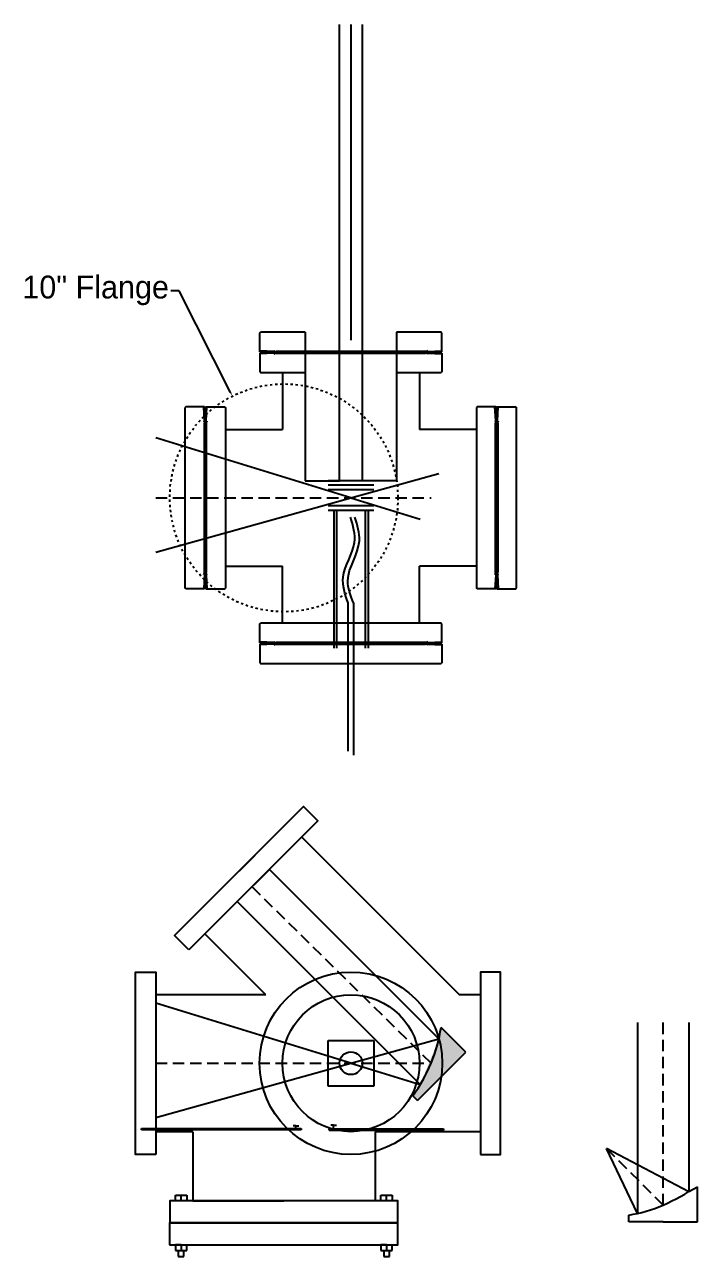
# Model space of a CAD drawing. Header units: inches. Extents: x -25 to 257, y -83 to 99.
# Drawn here: x -25.5 to 4, y -1.7 to 52.3 of the extents above; entities that cross this region are included whole.
import ezdxf
from ezdxf import colors
from ezdxf.entities.mleader import LeaderData, LeaderLine
from ezdxf.math import Vec2, Vec3

# ---------------------------------------------------------------- set-up
doc = ezdxf.new("R2010")
doc.units = ezdxf.units.IN
doc.header["$MEASUREMENT"] = 0
doc.linetypes.add('DASHED', pattern=[0.75, 0.5, -0.25])
doc.linetypes.add('DOT2', pattern=[0.125, 0, -0.125])
doc.layers.add('3INCH', color=92, linetype='Continuous')

# ---------------------------------------------------------------- blocks, each defined once
blk = doc.blocks.new('slit01-1')
h = blk.add_hatch()
h.set_pattern_fill('ANSI31', color=256, style=0)
h.paths.add_polyline_path([(70.311, 30.318), (75.311, 30.318), (75.311, 30.268), (70.311, 30.268)])
blk.add_hatch(color=256).paths.add_polyline_path([(70.311, 30.318), (75.311, 30.318), (75.311, 30.268), (70.311, 30.268)])
for p, q in [((70.311, 30.268), (70.311, 30.318)), ((70.311, 30.318), (75.311, 30.318)), ((70.311, 30.268), (75.311, 30.268)), ((75.311, 30.318), (75.311, 30.268))]:
    blk.add_line(p, q)
blk = doc.blocks.new('slit01-2')
blk.add_hatch(color=256).paths.add_polyline_path([(62.511, 30.318), (69.511, 30.318), (69.511, 30.268), (62.511, 30.268)])
for p, q in [((62.511, 30.268), (62.511, 30.318)), ((62.511, 30.318), (69.511, 30.318)), ((69.511, 30.268), (62.511, 30.268)), ((69.511, 30.318), (69.511, 30.268))]:
    blk.add_line(p, q)

msp = doc.modelspace()

# ---------------------------------------------------------------- hatches: boundary and pattern name
h = msp.add_hatch(color=1)
h.set_gradient(color1=(255, 127, 0), color2=(255, 230, 204), one_color=1, tint=0.9, name='HEMISPHERICAL')
edge = h.paths.add_edge_path()
edge.add_arc((-13.88866, 9.3095), 6.72039, 323.480896, 351.432982)
edge.add_line((-7.24325, 8.30839), (-6.1543, 7.21945))
edge.add_line((-6.1543, 7.21945), (-8.27563, 5.09813))
edge.add_line((-8.27563, 5.09813), (-8.48776, 5.31026))
edge = h.paths.add_edge_path(flags=17)
edge.add_arc((-13.88866, 9.3095), 6.72039, 328.490395, 347.083987)

# ---------------------------------------------------------------- linework, layer by layer
for p, q in [((-11.69384, 32.27521), (-11.69384, 52.27521)), ((-11.19384, 52.27521), (-11.19384, 38.43879)), ((-10.69384, 32.27521), (-10.69384, 52.27521)), ((-13.19384, 38.78521), (-13.19384, 32.27521)), ((-9.19384, 38.78521), (-9.19384, 32.27521)), ((-14.19384, 37.02521), (-14.19384, 34.52521)), ((-8.19384, 37.02521), (-8.19384, 34.52521)), ((-16.69384, 34.52521), (-14.19384, 34.52521)), ((-5.69384, 34.52521), (-8.19384, 34.52521)), ((-13.19384, 32.27521), (-11.69384, 32.27521)), ((-10.19384, 32.27521), (-12.19384, 32.27521)), ((-10.19384, 32.07521), (-12.19384, 32.07521)), ((-10.19384, 31.87521), (-12.19384, 31.87521)), ((-9.19384, 32.27521), (-10.69384, 32.27521)), ((-10.19384, 31.17521), (-12.19384, 31.17521)), ((-10.19384, 30.97521), (-12.19384, 30.97521)), ((-11.94384, 30.97521), (-11.94384, 24.93521)), ((-11.81884, 30.97521), (-11.81884, 24.93521)), ((-10.56884, 30.97521), (-10.56884, 24.93521)), ((-10.44384, 30.97521), (-10.44384, 24.93521)), ((-16.69384, 28.52521), (-14.19384, 28.52521)), ((-14.19384, 26.02521), (-14.19384, 28.52521)), ((-5.69384, 28.52521), (-8.19384, 28.52521)), ((-8.19384, 26.02521), (-8.19384, 28.52521)), ((-11.31884, 20.41113), (-11.31884, 26.92252)), ((-11.06884, 20.25021), (-11.06884, 26.89688)), ((-6.1543, 7.21945), (-7.24325, 8.30839)), ((-12.19384, 7.73368), (-10.19384, 7.73368)), ((-12.19384, 5.73368), (-12.19384, 7.73368)), ((-10.19384, 7.73368), (-10.19384, 5.73368)), ((-8.27563, 5.09813), (-6.1543, 7.21945)), ((-10.19384, 5.73368), (-12.19384, 5.73368)), ((-8.27563, 5.09813), (-8.48776, 5.31026)), ((-13.6054, 3.99614), (-13.7304, 3.99614)), ((-13.6054, 3.87114), (-13.6054, 3.99614)), ((-13.6054, 3.99614), (-13.4804, 3.99614)), ((-11.95197, 4.01922), (-12.07697, 4.01922)), ((-11.95197, 3.89422), (-11.95197, 4.01922)), ((-11.95197, 4.01922), (-11.82697, 4.01922)), ((3.9846, -0.22), (3.9846, 1.3202)), ((-18.887, 0.70368), (-18.887, 0.95368)), ((-18.887, 0.95368), (-18.387, 0.95368)), ((-18.637, 0.70368), (-18.637, 0.95368)), ((-18.387, 0.95368), (-18.387, 0.70368)), ((-18.12727, 0.70368), (-14.12727, 0.70368)), ((-9.88384, 0.70368), (-9.88384, 0.95368)), ((-9.88384, 0.95368), (-9.38384, 0.95368)), ((-9.63384, 0.70368), (-9.63384, 0.95368)), ((-9.38384, 0.70368), (-9.63384, 0.70368)), ((-9.38384, 0.95368), (-9.38384, 0.70368)), ((0.9846, -0.22), (0.9846, 0.08)), ((2.4846, -0.22), (0.9846, -0.22)), ((2.4846, -0.22), (3.9846, -0.22)), ((-19.13674, -1.23352), (-18.63674, -1.23352)), ((-18.637, -1.23252), (-18.887, -1.23252)), ((-18.887, -1.23252), (-18.887, -1.48252)), ((-18.887, -1.23252), (-18.387, -1.23252)), ((-18.887, -1.48252), (-18.387, -1.48252)), ((-18.887, -1.48252), (-18.762, -1.48252)), ((-18.762, -1.48252), (-18.762, -1.73252)), ((-18.637, -1.23252), (-18.637, -1.48252)), ((-18.512, -1.73252), (-18.512, -1.48252)), ((-18.387, -1.48252), (-18.387, -1.23252)), ((-10.13384, -1.23352), (-9.63384, -1.23352)), ((-9.63384, -1.23352), (-9.88384, -1.23352)), ((-9.88384, -1.23352), (-9.88384, -1.48352)), ((-9.88384, -1.23352), (-9.38384, -1.23352)), ((-9.88384, -1.48352), (-9.38384, -1.48352)), ((-9.88384, -1.48352), (-9.75884, -1.48352)), ((-9.75884, -1.48352), (-9.75884, -1.73352)), ((-9.63384, -1.23352), (-9.63384, -1.48352)), ((-9.50884, -1.73352), (-9.50884, -1.48352)), ((-9.38384, -1.48352), (-9.38384, -1.23352)), ((-18.762, -1.73252), (-18.512, -1.73252)), ((-9.75884, -1.73352), (-9.50884, -1.73352))]:
    msp.add_line(p, q)
at = {"color": 7, "linetype": 'Continuous'}
for p, q in [((-15.17884, 38.75521), (-15.14884, 38.78521)), ((-15.17884, 37.97523), (-15.17884, 38.75521)), ((-13.19384, 38.78521), (-15.14884, 38.78521)), ((-7.23884, 38.78521), (-9.19384, 38.78521)), ((-7.20884, 38.75521), (-7.23884, 38.78521)), ((-7.20884, 37.97523), (-7.20884, 38.75521)), ((-14.56884, 37.94326), (-15.17884, 37.97523)), ((-14.56884, 37.86716), (-15.17884, 37.83519)), ((-15.17884, 37.83519), (-15.17884, 37.05521)), ((-15.17872, 37.93521), (-15.17872, 37.97522)), ((-15.17872, 37.93521), (-15.14872, 37.90521)), ((-15.14872, 37.90521), (-15.17872, 37.87521)), ((-15.17872, 37.87521), (-15.17872, 37.8352)), ((-15.14872, 37.90521), (-7.23897, 37.90521)), ((-7.23897, 37.90521), (-15.14872, 37.90521)), ((-14.56884, 37.96943), (-14.56884, 37.94326)), ((-14.56884, 37.96943), (-14.46384, 37.93121)), ((-14.56884, 37.84099), (-14.46384, 37.87921)), ((-14.56884, 37.84099), (-14.56884, 37.86716)), ((-14.5687, 37.94325), (-14.5687, 37.90521)), ((-14.5687, 37.86717), (-14.5687, 37.90521)), ((-14.46384, 37.95521), (-14.46384, 37.93121)), ((-14.46384, 37.95521), (-7.92384, 37.95521)), ((-14.46384, 37.93121), (-7.92384, 37.93121)), ((-7.92384, 37.87921), (-14.46384, 37.87921)), ((-14.46384, 37.85521), (-14.46384, 37.87921)), ((-7.92384, 37.85521), (-14.46384, 37.85521)), ((-7.81884, 37.96943), (-7.92384, 37.93121)), ((-7.92384, 37.95521), (-7.92384, 37.93121)), ((-7.92384, 37.85521), (-7.92384, 37.87921)), ((-7.81884, 37.84099), (-7.92384, 37.87921)), ((-7.81899, 37.94325), (-7.81899, 37.90521)), ((-7.81899, 37.86717), (-7.81899, 37.90521)), ((-7.81884, 37.94326), (-7.20884, 37.97523)), ((-7.81884, 37.96943), (-7.81884, 37.94326)), ((-7.81884, 37.84099), (-7.81884, 37.86716)), ((-7.81884, 37.86716), (-7.20884, 37.83519)), ((-7.23897, 37.90521), (-7.20897, 37.93521)), ((-7.20897, 37.87521), (-7.23897, 37.90521)), ((-7.20897, 37.93521), (-7.20897, 37.97522)), ((-7.20897, 37.87521), (-7.20897, 37.8352)), ((-7.20884, 37.83519), (-7.20884, 37.05521)), ((-15.17884, 37.05521), (-15.14884, 37.02521)), ((-15.14884, 37.02521), (-13.19384, 37.02521)), ((-9.19384, 37.02521), (-7.23884, 37.02521)), ((-7.20884, 37.05521), (-7.23884, 37.02521)), ((-18.42384, 35.51021), (-18.45384, 35.48021)), ((-18.45384, 27.57021), (-18.45384, 35.48021)), ((-17.64386, 35.51021), (-18.42384, 35.51021)), ((-17.61189, 34.90021), (-17.64386, 35.51021)), ((-17.60384, 35.51009), (-17.64386, 35.51009)), ((-17.60384, 35.51009), (-17.57384, 35.48009)), ((-17.57384, 35.48009), (-17.54384, 35.51009)), ((-17.57384, 35.48009), (-17.57384, 27.57034)), ((-17.57384, 27.57034), (-17.57384, 35.48009)), ((-17.54384, 35.51009), (-17.50383, 35.51009)), ((-17.5358, 34.90021), (-17.50383, 35.51021)), ((-17.50383, 35.51021), (-16.72384, 35.51021)), ((-16.72384, 35.51021), (-16.69384, 35.48021)), ((-16.69384, 35.48021), (-16.69384, 27.57021)), ((-5.66384, 35.51021), (-5.69384, 35.48021)), ((-5.69384, 35.48021), (-5.69384, 27.57021)), ((-4.88386, 35.51021), (-5.66384, 35.51021)), ((-4.85189, 34.90021), (-4.88386, 35.51021)), ((-4.84384, 35.51009), (-4.88386, 35.51009)), ((-4.81384, 35.48009), (-4.84384, 35.51009)), ((-4.78384, 35.51009), (-4.81384, 35.48009)), ((-4.81384, 35.48009), (-4.81384, 27.57034)), ((-4.81384, 27.57034), (-4.81384, 35.48009)), ((-4.78384, 35.51009), (-4.74383, 35.51009)), ((-4.7758, 34.90021), (-4.74383, 35.51021)), ((-4.74383, 35.51021), (-3.96384, 35.51021)), ((-3.96384, 35.51021), (-3.93384, 35.48021)), ((-3.93384, 27.57021), (-3.93384, 35.48021)), ((-17.63806, 34.90021), (-17.61189, 34.90021)), ((-17.63806, 34.90021), (-17.59984, 34.79521)), ((-17.62384, 34.79521), (-17.59984, 34.79521)), ((-17.62384, 34.79521), (-17.62384, 28.25521)), ((-17.61189, 34.90007), (-17.57384, 34.90007)), ((-17.59984, 34.79521), (-17.59984, 28.25521)), ((-17.5358, 34.90007), (-17.57384, 34.90007)), ((-17.50963, 34.90021), (-17.54784, 34.79521)), ((-17.54784, 28.25521), (-17.54784, 34.79521)), ((-17.52384, 34.79521), (-17.54784, 34.79521)), ((-17.50963, 34.90021), (-17.5358, 34.90021)), ((-17.52384, 28.25521), (-17.52384, 34.79521)), ((-4.87806, 34.90021), (-4.83984, 34.79521)), ((-4.87806, 34.90021), (-4.85189, 34.90021)), ((-4.86384, 28.25521), (-4.86384, 34.79521)), ((-4.86384, 34.79521), (-4.83984, 34.79521)), ((-4.85189, 34.90007), (-4.81384, 34.90007)), ((-4.83984, 28.25521), (-4.83984, 34.79521)), ((-4.7758, 34.90007), (-4.81384, 34.90007)), ((-4.74963, 34.90021), (-4.78784, 34.79521)), ((-4.76384, 34.79521), (-4.78784, 34.79521)), ((-4.78784, 34.79521), (-4.78784, 28.25521)), ((-4.74963, 34.90021), (-4.7758, 34.90021)), ((-4.76384, 34.79521), (-4.76384, 28.25521)), ((-17.61189, 28.15021), (-17.64386, 27.54021)), ((-17.63806, 28.15021), (-17.59984, 28.25521)), ((-17.63806, 28.15021), (-17.61189, 28.15021)), ((-17.62384, 28.25521), (-17.59984, 28.25521)), ((-17.61189, 28.15036), (-17.57384, 28.15036)), ((-17.5358, 28.15036), (-17.57384, 28.15036)), ((-17.52384, 28.25521), (-17.54784, 28.25521)), ((-17.50963, 28.15021), (-17.54784, 28.25521)), ((-17.50963, 28.15021), (-17.5358, 28.15021)), ((-17.5358, 28.15021), (-17.50383, 27.54021)), ((-4.85189, 28.15021), (-4.88386, 27.54021)), ((-4.87806, 28.15021), (-4.83984, 28.25521)), ((-4.87806, 28.15021), (-4.85189, 28.15021)), ((-4.86384, 28.25521), (-4.83984, 28.25521)), ((-4.85189, 28.15036), (-4.81384, 28.15036)), ((-4.7758, 28.15036), (-4.81384, 28.15036)), ((-4.74963, 28.15021), (-4.78784, 28.25521)), ((-4.76384, 28.25521), (-4.78784, 28.25521)), ((-4.7758, 28.15021), (-4.74383, 27.54021)), ((-4.74963, 28.15021), (-4.7758, 28.15021)), ((-18.42384, 27.54021), (-18.45384, 27.57021)), ((-17.57384, 27.57034), (-17.60384, 27.54033)), ((-17.54384, 27.54033), (-17.57384, 27.57034)), ((-16.72384, 27.54021), (-16.69384, 27.57021)), ((-5.66384, 27.54021), (-5.69384, 27.57021)), ((-4.84384, 27.54033), (-4.81384, 27.57034)), ((-4.81384, 27.57034), (-4.78384, 27.54033)), ((-3.96384, 27.54021), (-3.93384, 27.57021)), ((-17.64386, 27.54021), (-18.42384, 27.54021)), ((-17.60384, 27.54033), (-17.64386, 27.54033)), ((-17.54384, 27.54033), (-17.50383, 27.54033)), ((-17.50383, 27.54021), (-16.72384, 27.54021)), ((-4.88386, 27.54021), (-5.66384, 27.54021)), ((-4.84384, 27.54033), (-4.88386, 27.54033)), ((-4.78384, 27.54033), (-4.74383, 27.54033)), ((-4.74383, 27.54021), (-3.96384, 27.54021)), ((-15.17884, 25.99521), (-15.14884, 26.02521)), ((-15.17884, 25.21523), (-15.17884, 25.99521)), ((-7.23884, 26.02521), (-15.14884, 26.02521)), ((-7.20884, 25.99521), (-7.23884, 26.02521)), ((-7.20884, 25.21523), (-7.20884, 25.99521)), ((-14.56884, 25.18326), (-15.17884, 25.21523)), ((-14.56884, 25.10716), (-15.17884, 25.07519)), ((-15.17884, 25.07519), (-15.17884, 24.29521)), ((-15.17872, 25.17521), (-15.17872, 25.21522)), ((-15.17872, 25.17521), (-15.14872, 25.14521)), ((-15.14872, 25.14521), (-15.17872, 25.11521)), ((-15.17872, 25.11521), (-15.17872, 25.0752)), ((-7.23897, 25.14521), (-15.14872, 25.14521)), ((-15.14872, 25.14521), (-7.23897, 25.14521)), ((-14.56884, 25.20943), (-14.56884, 25.18326)), ((-14.56884, 25.20943), (-14.46384, 25.17121)), ((-14.56884, 25.08099), (-14.46384, 25.11921)), ((-14.56884, 25.08099), (-14.56884, 25.10716)), ((-14.5687, 25.18325), (-14.5687, 25.14521)), ((-14.5687, 25.10717), (-14.5687, 25.14521)), ((-14.46384, 25.19521), (-14.46384, 25.17121)), ((-14.46384, 25.19521), (-7.92384, 25.19521)), ((-14.46384, 25.17121), (-7.92384, 25.17121)), ((-7.92384, 25.11921), (-14.46384, 25.11921)), ((-14.46384, 25.09521), (-14.46384, 25.11921)), ((-7.92384, 25.09521), (-14.46384, 25.09521)), ((-7.81884, 25.20943), (-7.92384, 25.17121)), ((-7.92384, 25.19521), (-7.92384, 25.17121)), ((-7.92384, 25.09521), (-7.92384, 25.11921)), ((-7.81884, 25.08099), (-7.92384, 25.11921)), ((-7.81899, 25.18325), (-7.81899, 25.14521)), ((-7.81899, 25.10717), (-7.81899, 25.14521)), ((-7.81884, 25.18326), (-7.20884, 25.21523)), ((-7.81884, 25.20943), (-7.81884, 25.18326)), ((-7.81884, 25.08099), (-7.81884, 25.10716)), ((-7.81884, 25.10716), (-7.20884, 25.07519)), ((-7.23897, 25.14521), (-7.20897, 25.17521)), ((-7.20897, 25.11521), (-7.23897, 25.14521)), ((-7.20897, 25.17521), (-7.20897, 25.21522)), ((-7.20897, 25.11521), (-7.20897, 25.0752)), ((-7.20884, 25.07519), (-7.20884, 24.29521)), ((-15.17884, 24.29521), (-15.14884, 24.26521)), ((-15.14884, 24.26521), (-7.23884, 24.26521)), ((-7.20884, 24.29521), (-7.23884, 24.26521))]:
    msp.add_line(p, q, dxfattribs=at)
at = {"color": 1}
for p, q in [((-11.19384, 31.52521), (-19.74384, 34.16382)), ((-11.19384, 31.52521), (-7.3383, 32.59888)), ((-19.74384, 29.14426), (-11.19384, 31.52521)), ((-11.19384, 31.52521), (-8.15917, 30.58868)), ((-16.80873, 14.44956), (-15.39462, 15.86367)), ((-16.80873, 14.44956), (-15.39462, 15.86367)), ((-14.7653, 15.23434), (-16.17951, 13.82013)), ((-14.7653, 15.23434), (-16.17951, 13.82013)), ((-7.3383, 7.80734), (-14.7653, 15.23434)), ((-8.15917, 5.79715), (-16.17951, 13.82013)), ((-19.74384, 9.37228), (-19.74384, 4.35273)), ((-11.19384, 6.73368), (-19.74384, 9.37228)), ((1.3596, 8.5154), (1.3596, 0.14854)), ((3.6096, 8.5154), (3.6096, 1.09958)), ((-11.19384, 6.73368), (-7.3383, 7.80734)), ((-19.74384, 4.35273), (-11.19384, 6.73368)), ((-11.19384, 6.73368), (-8.15917, 5.79715)), ((3.6096, 1.09958), (0, 3)), ((1.3596, 0.14854), (0, 3))]:
    msp.add_line(p, q, dxfattribs=at)
at = {"color": 1, "linetype": 'DASHED'}
for p, q in [((-19.74384, 31.52521), (-7.6815, 31.52521)), ((-7.6815, 6.73368), (-15.52782, 14.47181)), ((2.4846, 0.5154), (2.4846, 8.5154)), ((-19.74384, 6.73368), (-7.6815, 6.73368)), ((0, 3), (2.4846, 0.5154))]:
    msp.add_line(p, q, dxfattribs=at)
at = {"linetype": 'DOT2'}
msp.add_circle((-14.13384, 31.52521), 5, dxfattribs=at)
for radius in [4, 3, 0.5]:
    msp.add_circle((-11.19384, 6.73368), radius)
at = {"color": 0}
msp.add_arc((-13.88866, 9.3095), 6.72039, 323.480896, 351.432982, dxfattribs=at)
at = {"color": 1}
msp.add_arc((-13.88866, 9.3095), 6.72039, 328.490395, 347.083987, dxfattribs=at)
for points in [[(-11.31884, 26.92252), (-11.5353, 28.05089), (-11.03669, 29.56392), (-11.20685, 30.67521)], [(-11.06884, 26.89688), (-11.32841, 27.90079), (-10.82351, 29.64086), (-11.02189, 30.67521)]]:
    msp.add_spline(points, degree=3)
msp.add_open_spline([(0.9846, 0.08), (1.49974, 0.15511), (2.55752, 0.47536), (3.49546, 1.03063), (3.9846, 1.3202)], degree=3, knots=[0.9878447, 0.9878447, 0.9878447, 0.9878447, 2.54975801, 4.2520221, 4.2520221, 4.2520221, 4.2520221])
at = {"layer": '3INCH', "color": 0}
for p, q in [((-13.34789, 16.65175), (-6.42981, 9.73368)), ((-14.91509, 9.73368), (-17.59053, 12.40911)), ((-14.91509, 9.73368), (-19.73727, 9.73368)), ((-5.52384, 9.73368), (-6.42981, 9.73368)), ((-18.12727, 3.73368), (-19.74384, 3.73368)), ((-18.12727, 3.73368), (-18.12727, 0.70368)), ((-10.13384, 3.73368), (-10.13384, 0.70368)), ((-5.52384, 3.73368), (-10.13384, 3.73368))]:
    msp.add_line(p, q, dxfattribs=at)
for points in [[(-18.29763, 11.702), (-18.92696, 12.33133), (-13.27011, 17.98818), (-12.64078, 17.35886)], [(-19.74384, 2.73368), (-20.63384, 2.73368), (-20.63384, 10.73368), (-19.74384, 10.73368)], [(-5.52384, 2.73368), (-4.63384, 2.73368), (-4.63384, 10.73368), (-5.52384, 10.73368)], [(-19.13384, -0.26632), (-9.13384, -0.26632), (-9.13384, 0.70368), (-19.13384, 0.70368)], [(-19.13674, -1.23352), (-9.13674, -1.23352), (-9.13674, -0.26352), (-19.13674, -0.26352)]]:
    msp.add_lwpolyline(points, close=True, dxfattribs=at)

# ---------------------------------------------------------------- block references
for name, p in [('slit01-2', (-82.8847, -26.44831)), ('slit01-1', (-82.45426, -26.46164))]:
    msp.add_blockref(name, p)

# ---------------------------------------------------------------- leaders
ml = msp.add_multileader_mtext('Standard')
ml.set_content('10" Flange', color=256)
ml.set_leader_properties()
ml.build(insert=Vec2(0, 0))
ml.multileader.update_dxf_attribs({"dogleg_length": 0.36, "arrow_head_size": 0.18})
ctx = ml.context
ctx.base_point, ctx.char_height, ctx.arrow_head_size, ctx.landing_gap_size, ctx.plane_origin = Vec3(-27.59252, 40.60258), 1, 0.18, 0.09, Vec3(-14.13384, 31.52521)
ctx.text_align_type = 2
notes = []
notes.append((ctx, [(0, (1, 1, 0), (-18.71919, 40.60258), (-1, 0), 0.36, [(0, [(-16.38824, 35.98813)], 0, [])])]))
ctx.mtext.insert, ctx.mtext.alignment, ctx.mtext.flow_direction = Vec3(-19.16919, 41.26925), 3, 5
for ctx, leaders in notes:
    for number, flags, end, landing, length, lines in leaders:
        leader = LeaderData()
        leader.index, (leader.has_last_leader_line, leader.has_dogleg_vector, leader.attachment_direction) = number, flags
        leader.last_leader_point, leader.dogleg_vector, leader.dogleg_length = Vec3(end), Vec3(landing), length
        for number, points, colour, breaks in lines:
            line = LeaderLine()
            line.index, line.vertices, line.color, line.breaks = number, Vec3.list(points), colors.encode_raw_color(colour), breaks
            leader.lines.append(line)
        ctx.leaders.append(leader)

doc.saveas('drawing.dxf')
